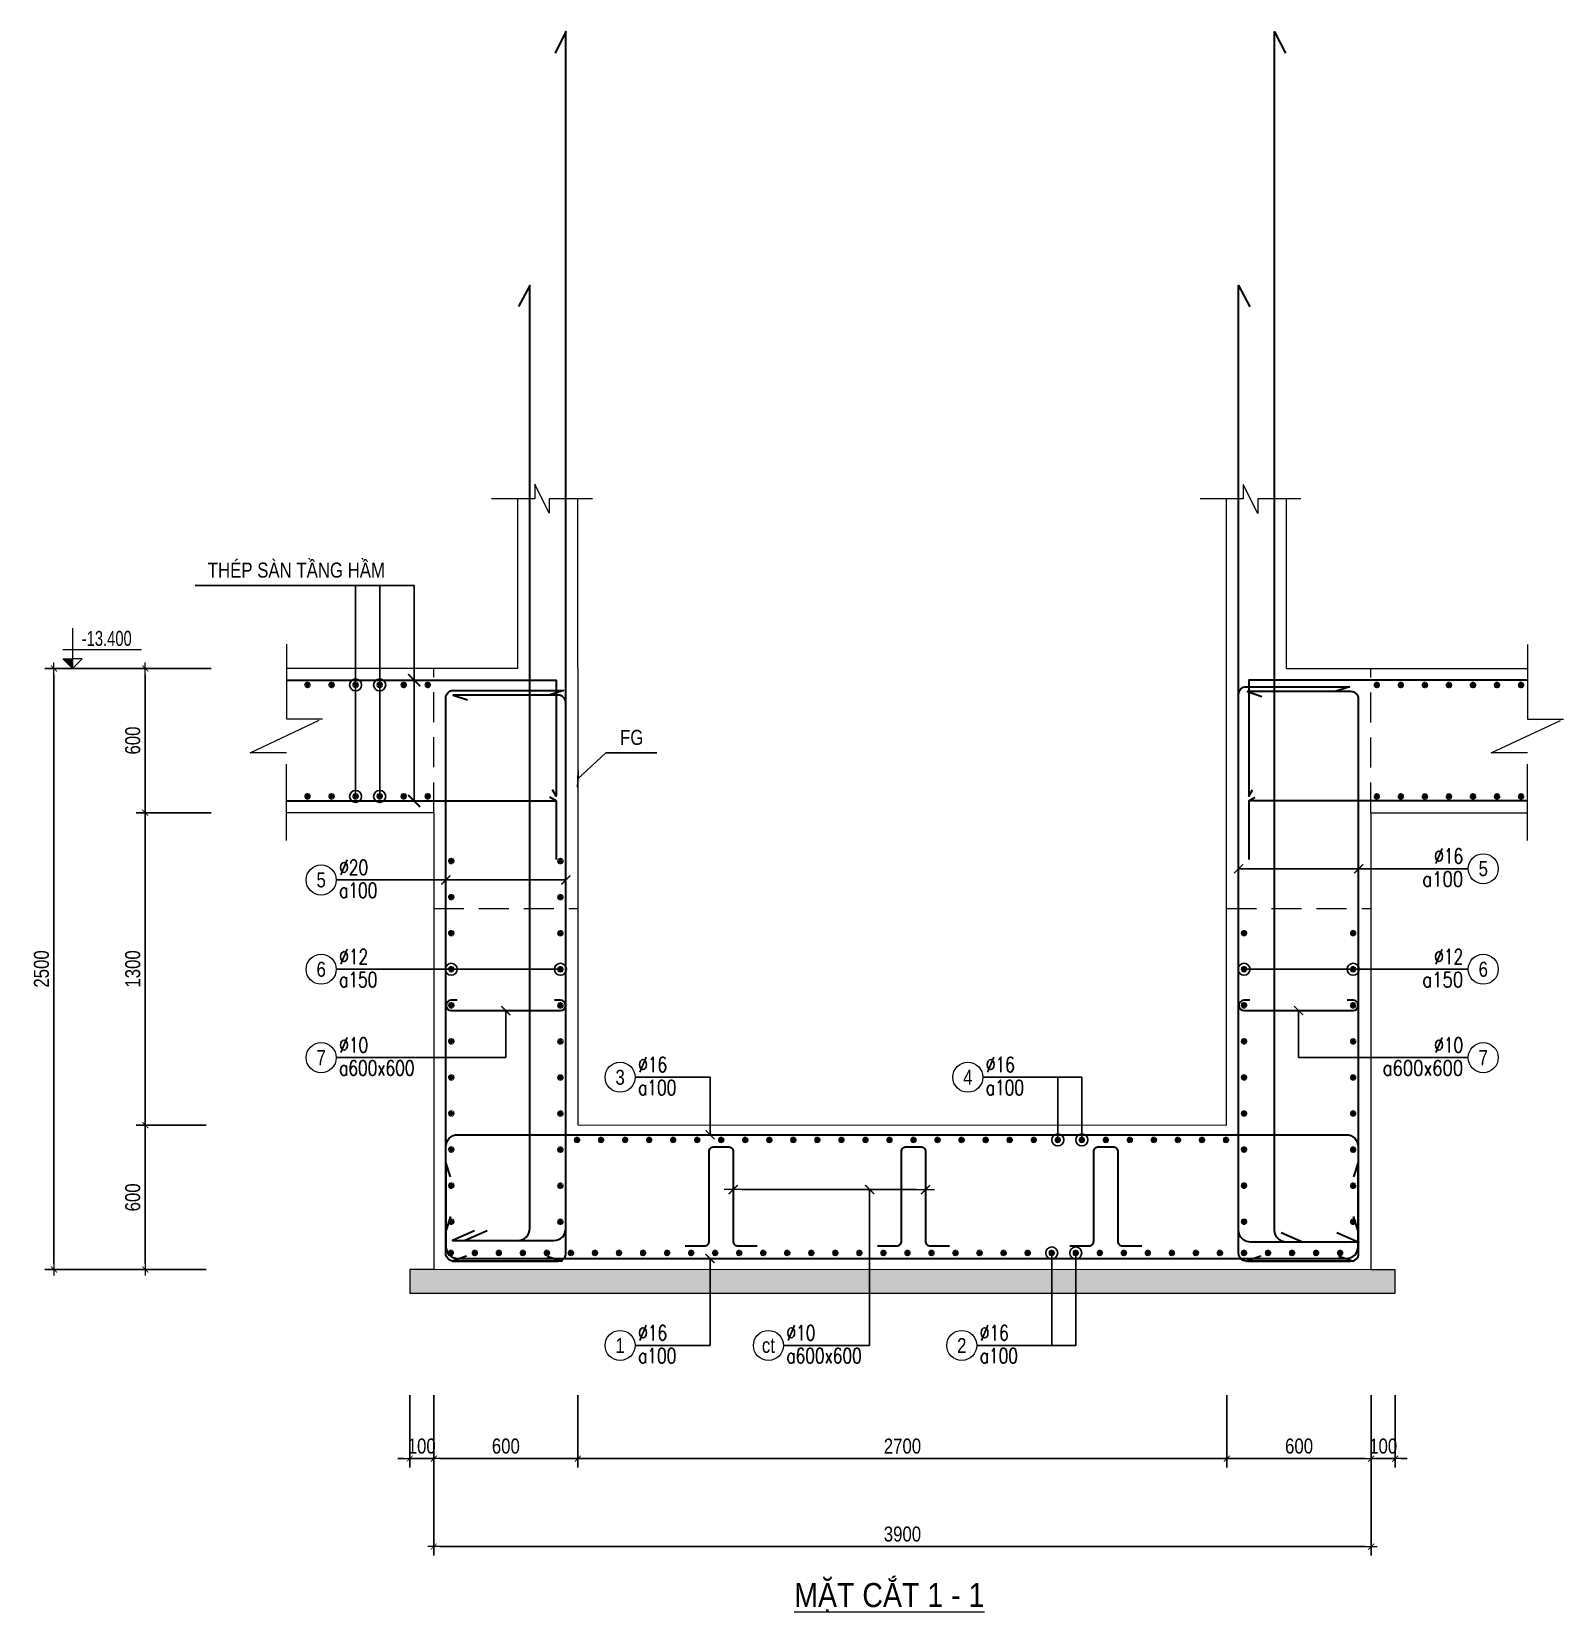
# Model space of a CAD drawing. Header units: millimetres. Extents: x -134772 to 84392, y -129535 to 67259.
# Drawn here: x 1308 to 7681, y 1059 to 7634 of the extents above; entities that cross this region are included whole.
import ezdxf
from ezdxf.enums import TextEntityAlignment as Align

# ---------------------------------------------------------------- set-up
doc = ezdxf.new("R2010")
doc.units = ezdxf.units.MM
doc.header["$MEASUREMENT"] = 0
doc.linetypes.add('DASHED2', pattern=[0.375, 0.25, -0.125])
doc.linetypes.add('HIDDEN2', pattern=[4.7625, 3.175, -1.5875])
doc.layers.get('Defpoints').update_dxf_attribs({"color": 252})
for name, color, linetype, lineweight in [('$0$NDC_S_THIN LINE', 7, 'Continuous', 20), ('NDC_S_CONTINUOUS', 3, 'Continuous', 20), ('NDC_S_DIM', 1, 'Continuous', 9), ('NDC_S_HATCH MATERIAL', 8, 'Continuous', 13), ('NDC_S_HIDDEN', 8, 'HIDDEN2', 13), ('NDC_S_LEADER', 1, 'Continuous', 9), ('NDC_S_OPENING', 9, 'DASHED2', 13), ('NDC_S_REBAR', 4, 'Continuous', 35), ('NDC_S_VN TEXT', 7, 'Continuous', 9)]:
    doc.layers.add(name, color=color, linetype=linetype, lineweight=lineweight)
doc.styles.add('ARIAL', font='arial.ttf', dxfattribs={"width": 0.8})
doc.styles.add('NDC_ARIAL', font='arial.ttf', dxfattribs={"width": 0.8})
doc.styles.add('NDC_DIM', font='', dxfattribs={"width": 0.75})
doc.styles.add('NDC_ROMANS', font='romans.shx', dxfattribs={"width": 0.8})
doc.styles.get('NDC_DIM').set_extended_font_data('Dotum')
doc.dimstyles.new('NDC_1-25', dxfattribs={"dimscale": 25, "dimtxt": 2.5, "dimasz": 1, "dimexe": 1.5, "dimexo": 0, "dimgap": 0.8, "dimtad": 1, "dimdec": 0, "dimdsep": 46, "dimtxsty": 'NDC_ARIAL', "dimblk": 'DIMMARK', "dimcen": 49999.938995, "dimdle": 1.5, "dimclrd": 1, "dimclre": 1, "dimclrt": 3, "dimadec": 0, "dimazin": 0, "dimtfac": 1, "dimtdec": 0, "dimtix": 1, "dimtmove": 2, "dimatfit": 3, "dimfxl": 1, "dimarcsym": 0})
doc.dimstyles.new('NDC_dim_25', dxfattribs={"dimscale": 25, "dimtxt": 2.5, "dimasz": 1.5, "dimexe": 1.5, "dimexo": 0, "dimgap": 1, "dimtad": 1, "dimdec": 0, "dimzin": 0, "dimdsep": 46, "dimtxsty": 'ARIAL', "dimblk": 'DIMMARK', "dimcen": 0.09, "dimdle": 1.2, "dimclrd": 1, "dimclre": 1, "dimclrt": 3, "dimadec": 0, "dimazin": 0, "dimtfac": 1, "dimtdec": 0, "dimtix": 1, "dimtofl": 0, "dimtmove": 0, "dimatfit": 3, "dimfxl": 3.75, "dimfxlon": 1, "dimtolj": 1, "dimtzin": 0, "dimarcsym": 0})
doc.dimstyles.new('NDC_dim_50', dxfattribs={"dimscale": 50, "dimtxt": 2.5, "dimasz": 1.5, "dimexe": 1.5, "dimexo": 0, "dimgap": 1, "dimtad": 1, "dimdec": 0, "dimzin": 0, "dimdsep": 46, "dimtxsty": 'ARIAL', "dimblk": 'DIMMARK', "dimcen": 0.09, "dimdle": 1.2, "dimclrd": 1, "dimclre": 1, "dimclrt": 3, "dimadec": 0, "dimazin": 0, "dimtfac": 1, "dimtdec": 0, "dimtix": 1, "dimtofl": 0, "dimtmove": 0, "dimatfit": 3, "dimfxl": 6, "dimtolj": 1, "dimtzin": 0, "dimarcsym": 0})

# ---------------------------------------------------------------- blocks, each defined once
blk = doc.blocks.new('DIMMARK')
at = {"layer": 'NDC_S_DIM', "color": 1}
blk.add_line((-1.5, 0), (1, 0), dxfattribs=at)
at = {"layer": 'NDC_S_DIM', "color": 2, "const_width": 0.15}
blk.add_lwpolyline([(-0.5, -0.5), (0.5, 0.5)], dxfattribs=at)
blk = doc.blocks.new('*D463')
at = {"layer": 'Defpoints', "color": 0, "transparency": 16777216}
for p in [(2981.1, 1962.5), (3581.1, 1962.5), (3581.1, 1698.8)]:
    blk.add_point(p, dxfattribs=at)
at = {"layer": 'NDC_S_DIM', "color": 1, "lineweight": -2, "transparency": 16777216}
for p, q in [((2981.1, 1962.5), (2981.1, 1661.3)), ((3581.1, 1962.5), (3581.1, 1661.3)), ((3006.1, 1698.8), (3556.1, 1698.8))]:
    blk.add_line(p, q, dxfattribs=at)
at = {"layer": 'NDC_S_DIM', "color": 1, "lineweight": -2, "transparency": 16777216, "xscale": 25, "yscale": 25, "zscale": 25, "rotation": 180}
blk.add_blockref('DIMMARK', (2981.1, 1698.8), dxfattribs=at)
at = {"layer": 'NDC_S_DIM', "color": 1, "lineweight": -2, "transparency": 16777216, "xscale": 25, "yscale": 25, "zscale": 25}
blk.add_blockref('DIMMARK', (3581.1, 1698.8), dxfattribs=at)
at = {"layer": 'NDC_S_DIM', "color": 3, "transparency": 16777216, "insert": (3281.1, 1750.7), "char_height": 62.5, "attachment_point": 5, "style": 'NDC_ARIAL'}
blk.add_mtext('600', dxfattribs=at)
blk = doc.blocks.new('*D464')
at = {"layer": 'Defpoints', "color": 0, "transparency": 16777216}
for p in [(3581.1, 1962.5), (6281.1, 1962.5), (6281.1, 1698.8)]:
    blk.add_point(p, dxfattribs=at)
at = {"layer": 'NDC_S_DIM', "color": 1, "lineweight": -2, "transparency": 16777216}
for p, q in [((3581.1, 1962.5), (3581.1, 1661.3)), ((6281.1, 1962.5), (6281.1, 1661.3)), ((3606.1, 1698.8), (6256.1, 1698.8))]:
    blk.add_line(p, q, dxfattribs=at)
at = {"layer": 'NDC_S_DIM', "color": 1, "lineweight": -2, "transparency": 16777216, "xscale": 25, "yscale": 25, "zscale": 25, "rotation": 180}
blk.add_blockref('DIMMARK', (3581.1, 1698.8), dxfattribs=at)
at = {"layer": 'NDC_S_DIM', "color": 1, "lineweight": -2, "transparency": 16777216, "xscale": 25, "yscale": 25, "zscale": 25}
blk.add_blockref('DIMMARK', (6281.1, 1698.8), dxfattribs=at)
at = {"layer": 'NDC_S_DIM', "color": 3, "transparency": 16777216, "insert": (4931.1, 1750.7), "char_height": 62.5, "attachment_point": 5, "style": 'NDC_ARIAL'}
blk.add_mtext('2700', dxfattribs=at)
blk = doc.blocks.new('*D465')
at = {"layer": 'Defpoints', "color": 0, "transparency": 16777216}
for p in [(6281.1, 1962.5), (6881.1, 1962.5), (6881.1, 1698.8)]:
    blk.add_point(p, dxfattribs=at)
at = {"layer": 'NDC_S_DIM', "color": 1, "lineweight": -2, "transparency": 16777216}
for p, q in [((6281.1, 1962.5), (6281.1, 1661.3)), ((6881.1, 1962.5), (6881.1, 1661.3)), ((6306.1, 1698.8), (6856.1, 1698.8))]:
    blk.add_line(p, q, dxfattribs=at)
at = {"layer": 'NDC_S_DIM', "color": 1, "lineweight": -2, "transparency": 16777216, "xscale": 25, "yscale": 25, "zscale": 25, "rotation": 180}
blk.add_blockref('DIMMARK', (6281.1, 1698.8), dxfattribs=at)
at = {"layer": 'NDC_S_DIM', "color": 1, "lineweight": -2, "transparency": 16777216, "xscale": 25, "yscale": 25, "zscale": 25}
blk.add_blockref('DIMMARK', (6881.1, 1698.8), dxfattribs=at)
at = {"layer": 'NDC_S_DIM', "color": 3, "transparency": 16777216, "insert": (6581.1, 1750.7), "char_height": 62.5, "attachment_point": 5, "style": 'NDC_ARIAL'}
blk.add_mtext('600', dxfattribs=at)
blk = doc.blocks.new('*D466')
at = {"layer": 'Defpoints', "color": 0, "transparency": 16777216}
for p in [(2981.1, 1962.5), (6881.1, 1962.5), (6881.1, 1332.9)]:
    blk.add_point(p, dxfattribs=at)
at = {"layer": 'NDC_S_DIM', "color": 1, "lineweight": -2, "transparency": 16777216}
for p, q in [((2981.1, 1962.5), (2981.1, 1295.4)), ((6881.1, 1962.5), (6881.1, 1295.4)), ((3006.1, 1332.9), (6856.1, 1332.9))]:
    blk.add_line(p, q, dxfattribs=at)
at = {"layer": 'NDC_S_DIM', "color": 1, "lineweight": -2, "transparency": 16777216, "xscale": 25, "yscale": 25, "zscale": 25, "rotation": 180}
blk.add_blockref('DIMMARK', (2981.1, 1332.9), dxfattribs=at)
at = {"layer": 'NDC_S_DIM', "color": 1, "lineweight": -2, "transparency": 16777216, "xscale": 25, "yscale": 25, "zscale": 25}
blk.add_blockref('DIMMARK', (6881.1, 1332.9), dxfattribs=at)
at = {"layer": 'NDC_S_DIM', "color": 3, "transparency": 16777216, "insert": (4931.1, 1384.8), "char_height": 62.5, "attachment_point": 5, "style": 'NDC_ARIAL'}
blk.add_mtext('3900', dxfattribs=at)
blk = doc.blocks.new('*D467')
at = {"layer": 'Defpoints', "color": 0, "transparency": 16777216}
for p in [(2034.5, 3085.3), (1781.1, 2485.3), (2034.5, 2485.3)]:
    blk.add_point(p, dxfattribs=at)
at = {"layer": 'NDC_S_DIM', "color": 1, "lineweight": -2, "transparency": 16777216}
for p, q in [((2034.5, 3085.3), (1743.6, 3085.3)), ((1781.1, 3060.3), (1781.1, 2510.3)), ((2034.5, 2485.3), (1743.6, 2485.3))]:
    blk.add_line(p, q, dxfattribs=at)
at = {"layer": 'NDC_S_DIM', "color": 1, "lineweight": -2, "transparency": 16777216, "xscale": 25, "yscale": 25, "zscale": 25}
for p, rotation in [((1781.1, 3085.3), 90), ((1781.1, 2485.3), 270)]:
    blk.add_blockref('DIMMARK', p, dxfattribs=dict(at, rotation=rotation))
at = {"layer": 'NDC_S_DIM', "color": 3, "transparency": 16777216, "insert": (1729.2, 2785.3), "char_height": 62.5, "attachment_point": 5, "rotation": 90, "style": 'NDC_ARIAL'}
blk.add_mtext('600', dxfattribs=at)
blk = doc.blocks.new('*D468')
at = {"layer": 'Defpoints', "color": 0, "transparency": 16777216}
for p in [(1781.1, 4385.3), (2055.7, 4385.3), (2034.5, 3085.3)]:
    blk.add_point(p, dxfattribs=at)
at = {"layer": 'NDC_S_DIM', "color": 1, "lineweight": -2, "transparency": 16777216}
for p, q in [((2055.7, 4385.3), (1743.6, 4385.3)), ((1781.1, 3110.3), (1781.1, 4360.3)), ((2034.5, 3085.3), (1743.6, 3085.3))]:
    blk.add_line(p, q, dxfattribs=at)
at = {"layer": 'NDC_S_DIM', "color": 1, "lineweight": -2, "transparency": 16777216, "xscale": 25, "yscale": 25, "zscale": 25}
for p, rotation in [((1781.1, 4385.3), 90), ((1781.1, 3085.3), 270)]:
    blk.add_blockref('DIMMARK', p, dxfattribs=dict(at, rotation=rotation))
at = {"layer": 'NDC_S_DIM', "color": 3, "transparency": 16777216, "insert": (1729.2, 3735.3), "char_height": 62.5, "attachment_point": 5, "rotation": 90, "style": 'NDC_ARIAL'}
blk.add_mtext('1300', dxfattribs=at)
blk = doc.blocks.new('*D469')
at = {"layer": 'Defpoints', "color": 0, "transparency": 16777216}
for p in [(1781.1, 4985.3), (2055.7, 4985.3), (2055.7, 4385.3)]:
    blk.add_point(p, dxfattribs=at)
at = {"layer": 'NDC_S_DIM', "color": 1, "lineweight": -2, "transparency": 16777216}
for p, q in [((2055.7, 4985.3), (1743.6, 4985.3)), ((1781.1, 4410.3), (1781.1, 4960.3)), ((2055.7, 4385.3), (1743.6, 4385.3))]:
    blk.add_line(p, q, dxfattribs=at)
at = {"layer": 'NDC_S_DIM', "color": 1, "lineweight": -2, "transparency": 16777216, "xscale": 25, "yscale": 25, "zscale": 25}
for p, rotation in [((1781.1, 4985.3), 90), ((1781.1, 4385.3), 270)]:
    blk.add_blockref('DIMMARK', p, dxfattribs=dict(at, rotation=rotation))
at = {"layer": 'NDC_S_DIM', "color": 3, "transparency": 16777216, "insert": (1729.2, 4685.3), "char_height": 62.5, "attachment_point": 5, "rotation": 90, "style": 'NDC_ARIAL'}
blk.add_mtext('600', dxfattribs=at)
blk = doc.blocks.new('*D470')
at = {"layer": 'Defpoints', "color": 0, "transparency": 16777216}
for p in [(2055.7, 4985.3), (1401.1, 2485.3), (2034.5, 2485.3)]:
    blk.add_point(p, dxfattribs=at)
at = {"layer": 'NDC_S_DIM', "color": 1, "lineweight": -2, "transparency": 16777216}
for p, q in [((2055.7, 4985.3), (1363.6, 4985.3)), ((1401.1, 4960.3), (1401.1, 2510.3)), ((2034.5, 2485.3), (1363.6, 2485.3))]:
    blk.add_line(p, q, dxfattribs=at)
at = {"layer": 'NDC_S_DIM', "color": 1, "lineweight": -2, "transparency": 16777216, "xscale": 25, "yscale": 25, "zscale": 25}
for p, rotation in [((1401.1, 4985.3), 90), ((1401.1, 2485.3), 270)]:
    blk.add_blockref('DIMMARK', p, dxfattribs=dict(at, rotation=rotation))
at = {"layer": 'NDC_S_DIM', "color": 3, "transparency": 16777216, "insert": (1349.2, 3735.3), "char_height": 62.5, "attachment_point": 5, "rotation": 90, "style": 'NDC_ARIAL'}
blk.add_mtext('2500', dxfattribs=at)
blk = doc.blocks.new('kata_block_THEP')
at = {"layer": 'NDC_S_REBAR', "color": 0}
for p, q in [((-0.5, 0), (0.5, 0)), ((-0.35, 0.35), (0.35, -0.35)), ((0.35, 0.35), (-0.35, -0.35)), ((0, 0.5), (0, -0.5))]:
    blk.add_line(p, q, dxfattribs=at)
at = {"layer": 'NDC_S_REBAR', "color": 0, "const_width": 0.0833}
blk.add_lwpolyline([(-0.5, 0, 1), (0.5, 0, 1), (-0.5, 0, 1)], format="xyb", dxfattribs=at)
blk = doc.blocks.new('*U287')
at = {"layer": 'NDC_S_REBAR', "xscale": 25, "yscale": 25, "zscale": 25}
blk.add_blockref('kata_block_THEP', (0, 0), dxfattribs=at)
blk = doc.blocks.new('*U528')
at = {"layer": 'NDC_S_CONTINUOUS', "color": 0, "linetype": 'ByBlock', "lineweight": -2, "transparency": 16777216, "xscale": -1, "rotation": 270}
blk.add_blockref('*U287', (0, 0), dxfattribs=at)
blk = doc.blocks.new('*U529')
at = {"layer": 'NDC_S_DIM', "color": 0, "linetype": 'ByBlock', "lineweight": -2, "transparency": 16777216}
for p in [(0, 1500), (0, 1350), (0, 1200), (0, 1050), (0, 900), (0, 750), (0, 600), (0, 450), (0, 300), (0, 150), (0, 0)]:
    blk.add_blockref('*U528', p, dxfattribs=at)
blk = doc.blocks.new('*U530')
at = {"layer": 'NDC_S_CONTINUOUS', "color": 0, "linetype": 'ByBlock', "lineweight": -2, "transparency": 16777216, "xscale": -1, "rotation": 270}
blk.add_blockref('*U287', (0, 0), dxfattribs=at)
blk = doc.blocks.new('*U531')
at = {"layer": 'NDC_S_DIM', "color": 0, "linetype": 'ByBlock', "lineweight": -2, "transparency": 16777216}
for p in [(0, 1500), (0, 1350), (0, 1200), (0, 1050), (0, 900), (0, 750), (0, 600), (0, 450), (0, 300), (0, 150), (0, 0)]:
    blk.add_blockref('*U530', p, dxfattribs=at)
blk = doc.blocks.new('*U277')
at = {"layer": 'NDC_S_REBAR', "xscale": 25, "yscale": 25, "zscale": 25}
blk.add_blockref('kata_block_THEP', (0, 0), dxfattribs=at)
blk = doc.blocks.new('*U532')
at = {"layer": 'NDC_S_CONTINUOUS', "color": 0, "linetype": 'ByBlock', "lineweight": -2, "transparency": 16777216, "xscale": -1, "rotation": 180}
blk.add_blockref('*U277', (0, 0), dxfattribs=at)
blk = doc.blocks.new('*U533')
at = {"layer": 'NDC_S_DIM', "color": 0, "linetype": 'ByBlock', "lineweight": -2, "transparency": 16777216}
for p in [(0, 0), (100, 0), (200, 0), (300, 0), (400, 0), (500, 0), (600, 0), (700, 0), (800, 0), (900, 0), (1000, 0), (1100, 0), (1200, 0), (1300, 0), (1400, 0), (1500, 0), (1600, 0), (1700, 0), (1800, 0), (1900, 0), (2000, 0), (2100, 0), (2200, 0), (2300, 0), (2400, 0), (2500, 0), (2600, 0), (2700, 0)]:
    blk.add_blockref('*U532', p, dxfattribs=at)
blk = doc.blocks.new('*U534')
at = {"layer": 'NDC_S_CONTINUOUS', "color": 0, "linetype": 'ByBlock', "lineweight": -2, "transparency": 16777216, "xscale": -1, "rotation": 180}
blk.add_blockref('*U277', (0, 0), dxfattribs=at)
blk = doc.blocks.new('*U535')
at = {"layer": 'NDC_S_DIM', "color": 0, "linetype": 'ByBlock', "lineweight": -2, "transparency": 16777216}
for p in [(0, 0), (100, 0), (200, 0), (300, 0), (400, 0), (500, 0), (600, 0), (700, 0), (800, 0), (900, 0), (1000, 0), (1100, 0), (1200, 0), (1300, 0), (1400, 0), (1500, 0), (1600, 0), (1700, 0), (1800, 0), (1900, 0), (2000, 0), (2100, 0), (2200, 0), (2300, 0), (2400, 0), (2500, 0), (2600, 0), (2700, 0), (2800, 0), (2900, 0), (3000, 0), (3100, 0), (3200, 0), (3300, 0), (3400, 0), (3500, 0), (3600, 0), (3700, 0)]:
    blk.add_blockref('*U534', p, dxfattribs=at)
blk = doc.blocks.new('*U536')
at = {"layer": 'NDC_S_CONTINUOUS', "color": 0, "linetype": 'ByBlock', "lineweight": -2, "transparency": 16777216, "xscale": -1, "rotation": 270}
blk.add_blockref('*U287', (0, 0), dxfattribs=at)
blk = doc.blocks.new('*U537')
at = {"layer": 'NDC_S_DIM', "color": 0, "linetype": 'ByBlock', "lineweight": -2, "transparency": 16777216}
for p in [(0, 1200), (0, 1050), (0, 900), (0, 750), (0, 600), (0, 450), (0, 300), (0, 150), (0, 0)]:
    blk.add_blockref('*U536', p, dxfattribs=at)
blk = doc.blocks.new('*U538')
at = {"layer": 'NDC_S_CONTINUOUS', "color": 0, "linetype": 'ByBlock', "lineweight": -2, "transparency": 16777216, "xscale": -1, "rotation": 270}
blk.add_blockref('*U287', (0, 0), dxfattribs=at)
blk = doc.blocks.new('*U539')
at = {"layer": 'NDC_S_DIM', "color": 0, "linetype": 'ByBlock', "lineweight": -2, "transparency": 16777216}
for p in [(0, 1200), (0, 1050), (0, 900), (0, 750), (0, 600), (0, 450), (0, 300), (0, 150), (0, 0)]:
    blk.add_blockref('*U538', p, dxfattribs=at)
blk = doc.blocks.new('*U632')
blk.add_circle((-2.5, 0), 2.5)
at = {"layer": 'NDC_S_VN TEXT', "color": 3, "style": 'NDC_ROMANS', "width": 0.75}
for tag, p in [('DK1', (0.5, 0.85)), ('KC1', (0.5, -2.97))]:
    blk.add_attdef(tag, p, '', height=2.5, dxfattribs=at)
at = {"layer": 'NDC_S_VN TEXT', "color": 7, "style": 'ARIAL', "width": 0.8}
blk.add_attdef('SH2', text='', height=2.5, dxfattribs=at).set_placement((-2.5, 0), align=Align.MIDDLE)
blk = doc.blocks.new('CD')
blk.add_hatch(color=2).paths.add_polyline_path([(0, 160), (-161, 160), (0, 0)])
at = {"ltscale": 50}
h = blk.add_hatch(dxfattribs=at)
h.set_pattern_fill('ANSI31', color=8, scale=140.625054, style=0)
h.set_pattern_definition([(45, (6e-10, 0), (-315.7, 315.7), [])])
h.paths.add_polyline_path([(0, 160), (0, 0), (161, 160)])
at = {"color": 8, "ltscale": 50}
for p, q in [((-159, 314), (1147, 314)), ((1156, 0), (-164, 0))]:
    blk.add_line(p, q, dxfattribs=at)
for points in [[(0, 669), (0, 0)], [(0, 0), (-161, 160), (0, 160)], [(0, 0), (161, 160), (0, 160)]]:
    blk.add_lwpolyline(points, dxfattribs=at)
at = {"color": 3, "style": 'NDC_ARIAL', "width": 0.7}
blk.add_attdef('COT', (154, 375), '', height=250, dxfattribs=at)
blk = doc.blocks.new('*U540')
at = {"layer": 'NDC_S_CONTINUOUS', "color": 0, "linetype": 'ByBlock', "lineweight": -2, "transparency": 16777216, "xscale": -1, "rotation": 270}
for p in [(0, 231.7), (0, -231.7)]:
    blk.add_blockref('*U287', p, dxfattribs=at)
blk = doc.blocks.new('*U541')
at = {"layer": 'NDC_S_DIM', "color": 0, "linetype": 'ByBlock', "lineweight": -2, "transparency": 16777216}
for p in [(-500, 0), (-400, 0), (-300, 0), (-200, 0), (-100, 0), (0, 0)]:
    blk.add_blockref('*U540', p, dxfattribs=at)
blk = doc.blocks.new('*U633')
blk.add_circle((2.5, 0), 2.5)
at = {"layer": 'NDC_S_VN TEXT', "color": 3, "style": 'NDC_ROMANS'}
for tag, width, p in [('DK2', 0.75, (-0.85, 0.85)), ('KC2', 0.8, (-0.85, -2.97))]:
    blk.add_attdef(tag, text='', height=2.5, dxfattribs=dict(at, width=width)).set_placement(p, align=Align.RIGHT)
at = {"layer": 'NDC_S_VN TEXT', "color": 7, "style": 'ARIAL', "width": 0.8}
blk.add_attdef('SH3', text='', height=2.5, dxfattribs=at).set_placement((2.5, 0), align=Align.MIDDLE)
blk = doc.blocks.new('*U542')
at = {"layer": 'NDC_S_REBAR', "ltscale": 0.005}
blk.add_lwpolyline([(-150, -206), (-70, -206, 0.414214), (-50, -186), (-50, 186, -0.414214), (-30, 206), (30, 206, -0.414214), (50, 186), (50, -186, 0.414214), (70, -206), (150, -206)], format="xyb", dxfattribs=at)
blk = doc.blocks.new('*U543')
at = {"layer": 'NDC_S_DIM', "color": 0, "linetype": 'ByBlock', "lineweight": -2, "transparency": 16777216}
for p in [(0, 0), (800, 0), (1600, 0)]:
    blk.add_blockref('*U542', p, dxfattribs=at)
blk = doc.blocks.new('*U546')
at = {"layer": 'NDC_S_CONTINUOUS', "color": 0, "linetype": 'ByBlock', "lineweight": -2, "transparency": 16777216, "xscale": -1, "rotation": 270}
for p in [(0, 231.7), (0, -231.7)]:
    blk.add_blockref('*U287', p, dxfattribs=at)
blk = doc.blocks.new('*U547')
at = {"layer": 'NDC_S_DIM', "color": 0, "linetype": 'ByBlock', "lineweight": -2, "transparency": 16777216}
for p in [(-600, 0), (-500, 0), (-400, 0), (-300, 0), (-200, 0), (-100, 0), (0, 0)]:
    blk.add_blockref('*U546', p, dxfattribs=at)
blk = doc.blocks.new('*D564')
at = {"layer": 'Defpoints', "color": 0, "transparency": 16777216}
for p in [(2881.1, 1962.5), (2981.1, 1962.5), (2981.1, 1698.8)]:
    blk.add_point(p, dxfattribs=at)
at = {"layer": 'NDC_S_DIM', "color": 1, "lineweight": -2, "transparency": 16777216}
for p, q in [((2881.1, 1962.5), (2881.1, 1661.3)), ((2981.1, 1962.5), (2981.1, 1661.3)), ((2856.1, 1698.8), (2831.1, 1698.8)), ((2881.1, 1698.8), (2981.1, 1698.8)), ((3006.1, 1698.8), (3031.1, 1698.8))]:
    blk.add_line(p, q, dxfattribs=at)
at = {"layer": 'NDC_S_DIM', "color": 1, "lineweight": -2, "transparency": 16777216, "xscale": 25, "yscale": 25, "zscale": 25}
blk.add_blockref('DIMMARK', (2881.1, 1698.8), dxfattribs=at)
at = {"layer": 'NDC_S_DIM', "color": 1, "lineweight": -2, "transparency": 16777216, "xscale": 25, "yscale": 25, "zscale": 25, "rotation": 180}
blk.add_blockref('DIMMARK', (2981.1, 1698.8), dxfattribs=at)
at = {"layer": 'NDC_S_DIM', "color": 3, "transparency": 16777216, "insert": (2931.1, 1750.7), "char_height": 62.5, "attachment_point": 5, "style": 'NDC_ARIAL'}
blk.add_mtext('100', dxfattribs=at)
blk = doc.blocks.new('*D565')
at = {"layer": 'Defpoints', "color": 0, "transparency": 16777216}
for p in [(6881.1, 1962.5), (6981.1, 1962.5), (6981.1, 1698.8)]:
    blk.add_point(p, dxfattribs=at)
at = {"layer": 'NDC_S_DIM', "color": 1, "lineweight": -2, "transparency": 16777216}
for p, q in [((6881.1, 1962.5), (6881.1, 1661.3)), ((6981.1, 1962.5), (6981.1, 1661.3)), ((6856.1, 1698.8), (6831.1, 1698.8)), ((6881.1, 1698.8), (6981.1, 1698.8)), ((7006.1, 1698.8), (7031.1, 1698.8))]:
    blk.add_line(p, q, dxfattribs=at)
at = {"layer": 'NDC_S_DIM', "color": 1, "lineweight": -2, "transparency": 16777216, "xscale": 25, "yscale": 25, "zscale": 25}
blk.add_blockref('DIMMARK', (6881.1, 1698.8), dxfattribs=at)
at = {"layer": 'NDC_S_DIM', "color": 1, "lineweight": -2, "transparency": 16777216, "xscale": 25, "yscale": 25, "zscale": 25, "rotation": 180}
blk.add_blockref('DIMMARK', (6981.1, 1698.8), dxfattribs=at)
at = {"layer": 'NDC_S_DIM', "color": 3, "transparency": 16777216, "insert": (6931.1, 1750.7), "char_height": 62.5, "attachment_point": 5, "style": 'NDC_ARIAL'}
blk.add_mtext('100', dxfattribs=at)
blk = doc.blocks.new('*D608')
at = {"layer": 'Defpoints', "color": 0, "ltscale": 0.005, "transparency": 16777216}
for p in [(4226.9, 2817.7), (5026.9, 2817.7), (5026.9, 2817.7)]:
    blk.add_point(p, dxfattribs=at)
at = {"layer": 'NDC_S_LEADER', "color": 1, "lineweight": -2, "ltscale": 0.005, "transparency": 16777216}
for p, q in [((4226.9, 2817.7), (4226.9, 2855.2)), ((5026.9, 2817.7), (5026.9, 2855.2)), ((4264.4, 2817.7), (4989.4, 2817.7))]:
    blk.add_line(p, q, dxfattribs=at)
at = {"layer": 'NDC_S_LEADER', "color": 1, "lineweight": -2, "ltscale": 0.005, "transparency": 16777216, "xscale": 37.5, "yscale": 37.5, "zscale": 37.5, "rotation": 180}
blk.add_blockref('DIMMARK', (4226.9, 2817.7), dxfattribs=at)
at = {"layer": 'NDC_S_LEADER', "color": 1, "lineweight": -2, "ltscale": 0.005, "transparency": 16777216, "xscale": 37.5, "yscale": 37.5, "zscale": 37.5}
blk.add_blockref('DIMMARK', (5026.9, 2817.7), dxfattribs=at)
blk = doc.blocks.new('_ARCHTICK')
at = {"color": 0, "linetype": 'ByBlock', "const_width": 0.15}
blk.add_lwpolyline([(-0.5, -0.5), (0.5, 0.5)], dxfattribs=at)

msp = doc.modelspace()

# ---------------------------------------------------------------- hatches: boundary and pattern name
at = {"layer": '$0$NDC_S_THIN LINE', "ltscale": 100}
h = msp.add_hatch(dxfattribs=at)
h.set_pattern_fill('BTLOT', color=251, scale=10, pattern_type=2)
h.set_pattern_definition([(50, (-161968.86, -125455.59), (71.726018, -6.275213), [7.5, -82.5]), (355, (-161968.86, -125455.59), (-13.875133, 75.219213), [6, -66]), (100.451444, (-161962.883, -125456.11), (57.850885, 68.944), [6.37402, -70.11421]), (46.1842, (-161968.86, -125435.59), (106.724133, -16.551928), [11.25, -123.75]), (96.635635, (-161959.97, -125436.97), (93.466195, 97.41186), [9.561034, -105.171376]), (351.184164, (-161968.86, -125435.59), (93.466195, 97.41186), [9, -99]), (21, (-161958.86, -125440.59), (59.690705, -40.261889), [7.5, -82.5]), (326, (-161958.86, -125440.59), (24.331533, 72.515005), [6, -66]), (71.451445, (-161953.886, -125443.94), (84.022238, 32.253115), [6.37402, -70.11421]), (37.5, (-161968.86, -125455.588), (1.2159855, 33.2893854), [0, -65.2, 0, -67, 0, -66.25]), (7.5, (-161968.86, -125455.588), (26.306954, 39.441171), [0, -38.2, 0, -63.7, 0, -25.25]), (327.5, (-161991.16, -125455.588), (53.3822436, -2.2554872), [0, -25, 0, -78, 0, -103.5]), (317.5, (-162001.16, -125455.59), (58.318617, 10.010498), [0, -32.5, 0, -51.8, 0, -73.5])])
h.paths.add_polyline_path([(2881.1, 2485), (2981.1, 2485), (2981.1, 2486.7), (6879.7, 2485), (6979.7, 2485), (6979.7, 2385), (2881.1, 2385)])

# ---------------------------------------------------------------- linework, layer by layer
at = {"layer": 'NDC_S_CONTINUOUS'}
for p, q in [((3331.1, 4986.4), (3331.1, 5691)), ((3581.1, 4986.4), (3581.1, 5691)), ((6279.1, 4985.3), (6279.1, 5689.9)), ((6529.1, 4985.3), (6529.1, 5689.9)), ((2369.2, 4986.4), (3331.1, 4986.4)), ((3581.1, 4986.4), (3581.1, 3086.4)), ((6279.1, 3085.3), (6279.1, 4985.3)), ((6529.1, 4985.3), (7532, 4985.3)), ((2369.2, 4386.4), (2981.1, 4386.4)), ((2981.1, 4386.4), (2981.1, 2486.7)), ((6879.7, 4385.3), (6879.7, 2485)), ((6879.7, 4385.3), (7532, 4385.3)), ((3581.1, 3086.4), (6279.1, 3085.3)), ((2981.1, 2486.7), (6879.7, 2485))]:
    msp.add_line(p, q, dxfattribs=at)
at = {"layer": 'NDC_S_DIM'}
for points in [[(3641.1, 5691), (3461.1, 5691), (3461.1, 5631), (3401.1, 5751), (3401.1, 5691), (3221.1, 5691)], [(6589.1, 5689.9), (6409.1, 5689.9), (6409.1, 5629.9), (6349.1, 5749.9), (6349.1, 5689.9), (6169.1, 5689.9)]]:
    msp.add_lwpolyline(points, dxfattribs=at)
at = {"layer": 'NDC_S_HATCH MATERIAL', "ltscale": 100}
for p, q in [((2981.1, 2485), (2881.1, 2485)), ((2881.1, 2485), (2881.1, 2385)), ((6879.7, 2485), (6979.7, 2485)), ((6979.7, 2485), (6979.7, 2385)), ((6979.7, 2385), (2881.1, 2385))]:
    msp.add_line(p, q, dxfattribs=at)
at = {"layer": 'NDC_S_HIDDEN', "ltscale": 100}
for p, q in [((2369.2, 5086.4), (2369.2, 4775.4)), ((7532, 5085.3), (7532, 4774.2)), ((2217.6, 4634.8), (2517.9, 4775.4)), ((2369.2, 4775.4), (2517.9, 4775.4)), ((7380.5, 4633.6), (7680.8, 4774.2)), ((7532, 4774.2), (7680.8, 4774.2)), ((2369.2, 4634.8), (2217.6, 4634.8)), ((2369.2, 4270.1), (2369.2, 4634.8)), ((7532, 4633.6), (7380.5, 4633.6)), ((7532, 4268.9), (7532, 4633.6))]:
    msp.add_line(p, q, dxfattribs=at)
at = {"layer": 'NDC_S_OPENING', "ltscale": 500}
for p, q in [((2981.1, 4386.4), (2981.1, 4986.4)), ((6879.7, 4385.3), (6879.7, 4985.3)), ((2981.1, 3986.4), (3581.1, 3986.4)), ((6279.1, 3986.4), (6879.1, 3986.4))]:
    msp.add_line(p, q, dxfattribs=at)
at = {"layer": 'NDC_S_REBAR', "ltscale": 0.005}
for p, q in [((3490.7, 4434.1), (3490.7, 4190)), ((6371.6, 4434.1), (6371.6, 4190))]:
    msp.add_line(p, q, dxfattribs=at)
at = {"layer": 'NDC_S_REBAR', "color": 8, "ltscale": 0.005}
for points in [[(3150.4, 2646.3), (3058.9, 2605.9), (3480.8, 2605.9, 0.414214), (3530.8, 2655.9), (3531.1, 7633.6), (3485.7, 7544.5)], [(6738.6, 2639.4), (6830.1, 2599), (6529.1, 2599, -0.414214), (6479.1, 2649), (6479.1, 7632.5), (6524.6, 7543.4)], [(3203.2, 2646.3), (3111.7, 2605.9), (3330.8, 2605.9, 0.414213), (3380.8, 2655.9), (3381.1, 6578.4), (3333.3, 6490.6)], [(6506.7, 2639.4), (6598.2, 2599), (6379.1, 2599, -0.414213), (6329.1, 2649), (6329.1, 6577.3), (6376.9, 6489.5)]]:
    msp.add_lwpolyline(points, format="xyb", dxfattribs=at)
at = {"layer": 'NDC_S_REBAR', "ltscale": 0.005}
for points in [[(2369.2, 4936.4), (3490.7, 4936.4), (3490.7, 4454.1), (3475.4, 4480.6)], [(7532, 4936.4), (6371.6, 4936.4), (6371.6, 4454.1), (6386.9, 4480.6)], [(2369.2, 4434.1), (3490.7, 4434.1), (3464.2, 4449.4)], [(6371.6, 4434.1), (6398, 4449.4)], [(7532, 4434.1), (6371.6, 4434.1)]]:
    msp.add_lwpolyline(points, dxfattribs=at)
for points in [[(3453.6, 2540.4), (3513.6, 2520.4), (3063.2, 2520.4, -0.414214), (3031.2, 2552.4), (3031.2, 4862, -0.414214), (3063.2, 4894), (3521.4, 4894), (3461.4, 4874)], [(3118, 2540.4), (3058, 2520.4), (3499, 2520.4, 0.414214), (3531, 2552.4), (3531, 4842, 0.414214), (3499, 4874), (3062.2, 4874), (3122.2, 4854)], [(6746.9, 2540.4), (6806.9, 2520.4), (6361.2, 2520.4, -0.414214), (6329.2, 2552.4), (6329.2, 4877.1, -0.414214), (6361.2, 4909.1), (6791.6, 4909.1), (6731.6, 4889.1)], [(6422.7, 2540.4), (6362.7, 2520.4), (6797, 2520.4, 0.414214), (6829, 2552.4), (6829, 4857.1, 0.414214), (6797, 4889.1), (6366.6, 4889.1), (6426.6, 4869.1)], [(3051.2, 2706), (3031.2, 2646), (3031.2, 2996, -0.414214), (3081.2, 3046), (6777.2, 3046, -0.414214), (6827.2, 2996), (6827.2, 2646), (6807.2, 2706)], [(3051.2, 2871), (3031.2, 2931), (3031.2, 2581, 0.414214), (3081.2, 2531), (6777.2, 2531, 0.414214), (6827.2, 2581), (6827.2, 2931), (6807.2, 2871)]]:
    msp.add_lwpolyline(points, format="xyb", dxfattribs=at)
at = {"layer": 'NDC_S_REBAR', "elevation": 0}
for points in [[(3078.6, 3605.6), (3054.2, 3605.6, 1), (3054.2, 3562.3), (3508, 3562.3, 1), (3508, 3605.6), (3483.6, 3605.6)], [(6376.6, 3605.6), (6352.2, 3605.6, 1), (6352.2, 3562.3), (6806, 3562.3, 1), (6806, 3605.6), (6781.6, 3605.6)]]:
    msp.add_lwpolyline(points, format="xyb", dxfattribs=at)

# ---------------------------------------------------------------- block references
at = {"layer": 'NDC_S_DIM'}
ref = msp.add_blockref('CD', (1478.3, 4985.3), dxfattribs=dict(at, xscale=0.25, yscale=0.25, zscale=0.25))
ref.add_attrib('COT', '-13.400', (1516.8, 5078.9), dxfattribs={"layer": '0', "color": 3, "height": 62.5, "style": 'NDC_DIM', "width": 0.75})
for name, p in [('*U541', (2956.2, 4684.7)), ('*U529', (3054.2, 2684, 0)), ('*U539', (6352.2, 2684, 0)), ('*U533', (3577.4, 3024.3, 0)), ('*U543', (4176.9, 2789.5)), ('*U535', (3052.1, 2554.3, 0))]:
    msp.add_blockref(name, p, dxfattribs=at)
at = {"layer": 'NDC_S_DIM', "xscale": -1}
for name, p in [('*U547', (6904.7, 4684.7)), ('*U531', (3508, 2684, 0)), ('*U537', (6806, 2684, 0))]:
    msp.add_blockref(name, p, dxfattribs=at)
at = {"layer": 'NDC_S_DIM', "ltscale": 0.005, "xscale": 25, "yscale": 25, "zscale": 25}
for name, p, values in [('*U633', (7284.9, 4152), {'SH3': '5', 'DK2': '%%C16', 'KC2': 'a100'}), ('*U632', (2575.3, 4105.3), {'SH2': '5', 'DK1': '%%c20', 'KC1': 'a100'}), ('*U632', (2575.3, 3734, 0), {'SH2': '6', 'DK1': '%%C12', 'KC1': 'a150'}), ('*U633', (7284.9, 3734, 0), {'SH3': '6', 'DK2': '%%C12', 'KC2': 'a150'}), ('*U632', (2575.3, 3366.4, 0), {'SH2': '7', 'DK1': '%%c10', 'KC1': 'a600x600'}), ('*U633', (7284.9, 3366.4, 0), {'SH3': '7', 'DK2': '%%c10', 'KC2': 'a600x600'}), ('*U632', (3819, 3285), {'SH2': '3', 'DK1': '%%C16', 'KC1': 'a100'}), ('*U632', (5265.6, 3285, 0), {'SH2': '4', 'DK1': '%%C16', 'KC1': 'a100'}), ('*U632', (3819, 2169.5), {'SH2': '1', 'DK1': '%%C16', 'KC1': 'a100'}), ('*U632', (4435.9, 2169.5), {'SH2': 'ct', 'DK1': '%%c10', 'KC1': 'a600x600'}), ('*U632', (5240.3, 2169.5, 0), {'SH2': '2', 'DK1': '%%C16', 'KC1': 'a100'})]:
    msp.add_blockref(name, p, dxfattribs=at).add_auto_attribs(values)

# ---------------------------------------------------------------- texts
at = {"layer": 'NDC_S_VN TEXT', "style": 'NDC_ARIAL', "width": 0.85}
msp.add_text('%%UMẶT CẮT 1 - 1', height=100, dxfattribs=at).set_placement((4876.4, 1131.5), align=Align.MIDDLE_CENTER)
at = {"layer": 'NDC_S_VN TEXT', "char_height": 62.5, "attachment_point": 4, "rotation": 360, "style": 'NDC_ARIAL', "bg_fill": 3, "box_fill_scale": 1.2, "bg_fill_color": 256, "bg_fill_transparency": 0}
for s, insert in [('THÉP SÀN TẦNG HẦM', (2041, 5393.7)), ('FG', (3756.2, 4697.9))]:
    msp.add_mtext(s, dxfattribs=dict(at, insert=insert))

# ---------------------------------------------------------------- dimensions: what is measured, and where the dimension line sits
at = {"layer": 'NDC_S_DIM'}
for base, p1, p2, picture, middle in [((1401.1, 2485.3), (2055.7, 4985.3), (2034.5, 2485.3), '*D470', (1349.2, 3735.3)), ((1781.1, 4985.3), (2055.7, 4385.3), (2055.7, 4985.3), '*D469', (1729.2, 4685.3)), ((1781.1, 4385.3), (2034.5, 3085.3), (2055.7, 4385.3), '*D468', (1729.2, 3735.3)), ((1781.1, 2485.3), (2034.5, 3085.3), (2034.5, 2485.3), '*D467', (1729.2, 2785.3))]:
    dim = msp.add_linear_dim(base=base, p1=p1, p2=p2, angle=90, dimstyle='NDC_1-25', dxfattribs=at)
    dim.commit()
    dim.dimension.update_dxf_attribs({"geometry": picture, "text_midpoint": middle})
for base, p1, p2, picture, middle in [((2981.1, 1698.8), (2881.1, 1962.5), (2981.1, 1962.5), '*D564', (2931.1, 1750.7)), ((3581.1, 1698.8), (2981.1, 1962.5), (3581.1, 1962.5), '*D463', (3281.1, 1750.7)), ((6881.1, 1332.9), (2981.1, 1962.5), (6881.1, 1962.5), '*D466', (4931.1, 1384.8)), ((6281.1, 1698.8), (3581.1, 1962.5), (6281.1, 1962.5), '*D464', (4931.1, 1750.7)), ((6881.1, 1698.8), (6281.1, 1962.5), (6881.1, 1962.5), '*D465', (6581.1, 1750.7)), ((6981.1, 1698.8), (6881.1, 1962.5), (6981.1, 1962.5), '*D565', (6931.1, 1750.7))]:
    dim = msp.add_linear_dim(base=base, p1=p1, p2=p2, dimstyle='NDC_1-25', dxfattribs=at)
    dim.commit()
    dim.dimension.update_dxf_attribs({"geometry": picture, "text_midpoint": middle})
at = {"layer": 'NDC_S_LEADER', "ltscale": 0.005}
dim = msp.add_aligned_dim(p1=(4226.9, 2817.7), p2=(5026.9, 2817.7), distance=0, text=' ', dimstyle='NDC_1-25', override={"dimasz": 1.5, "dimldrblk": 'ARCHTICK'}, dxfattribs=at)
dim.commit()
dim.dimension.update_dxf_attribs({"geometry": '*D608', "text_midpoint": (4626.9, 2817.7)})

# ---------------------------------------------------------------- leaders
at = {"layer": 'NDC_S_CONTINUOUS', "ltscale": 0.005}
for points in [[(6329.4, 4152), (7284.9, 4152)], [(6829, 4152), (7284.9, 4152)], [(3031.2, 4105.3), (2575.3, 4105.3)], [(3530.9, 4105.3), (2575.3, 4105.3)]]:
    msp.add_leader(points, dimstyle='NDC_dim_25', override={"dimgap": 1, "dimtad": 0, "dimldrblk": 'ARCHTICK'}, dxfattribs=at)
at = {"layer": 'NDC_S_LEADER'}
for points in [[(3054.2, 3734, 0), (2575.3, 3734, 0)], [(3508, 3734, 0), (2575.3, 3734, 0)], [(6352.2, 3734, 0), (7284.9, 3734, 0)], [(6806, 3734, 0), (7284.9, 3734, 0)], [(5577.4, 3024.3, 0), (5577.4, 3285, 0), (5265.6, 3285, 0)], [(5677.4, 3024.3, 0), (5677.4, 3285, 0), (5265.6, 3285, 0)], [(5552.1, 2554.3, 0), (5552.1, 2169.5, 0), (5240.3, 2169.5, 0)], [(5652.1, 2554.3, 0), (5652.1, 2169.5, 0), (5240.3, 2169.5, 0)]]:
    msp.add_leader(points, dimstyle='NDC_1-25', override={"dimasz": 2, "dimldrblk": 'DotBlank'}, dxfattribs=at)
at = {"layer": 'NDC_S_LEADER', "ltscale": 0.005}
for points in [[(3281.1, 3562.3, 0), (3281.1, 3366.4, 0), (2575.3, 3366.4, 0)], [(6579.1, 3562.3, 0), (6579.1, 3366.4, 0), (7284.9, 3366.4, 0)], [(4130.7, 3046), (4130.7, 3285), (3819, 3285)], [(4794.6, 2817.7), (4794.6, 2169.5), (4435.9, 2169.5)], [(4130.7, 2531), (4130.7, 2169.5), (3819, 2169.5)]]:
    msp.add_leader(points, dimstyle='NDC_1-25', override={"dimasz": 1.5, "dimldrblk": 'ARCHTICK'}, dxfattribs=at)

# ---------------------------------------------------------------- next in the draw order: leaders
for points in [[(2899.7, 4936.4), (2899.7, 5330.3), (1989, 5330.3)], [(2899.7, 4434.1), (2899.7, 5330.3), (1989, 5330.3)], [(3581.1, 4526.5), (3697.6, 4634.5), (3909.7, 4634.5)]]:
    msp.add_leader(points, dimstyle='NDC_dim_50', override={"dimasz": 1, "dimldrblk": 'ARCHTICK'}, dxfattribs=at)
at = {"layer": 'NDC_S_LEADER'}
for points in [[(2756.2, 4916.4), (2756.2, 5330.3), (1989, 5330.3)], [(2756.2, 4452.9), (2756.2, 5330.3), (1989, 5330.3)], [(2656.2, 4916.4), (2656.2, 5330.3), (1989, 5330.3)], [(2656.2, 4452.9), (2656.2, 5330.3), (1989, 5330.3)]]:
    msp.add_leader(points, dimstyle='NDC_1-25', override={"dimasz": 2, "dimldrblk": 'DotBlank'}, dxfattribs=at)

doc.saveas('drawing.dxf')
